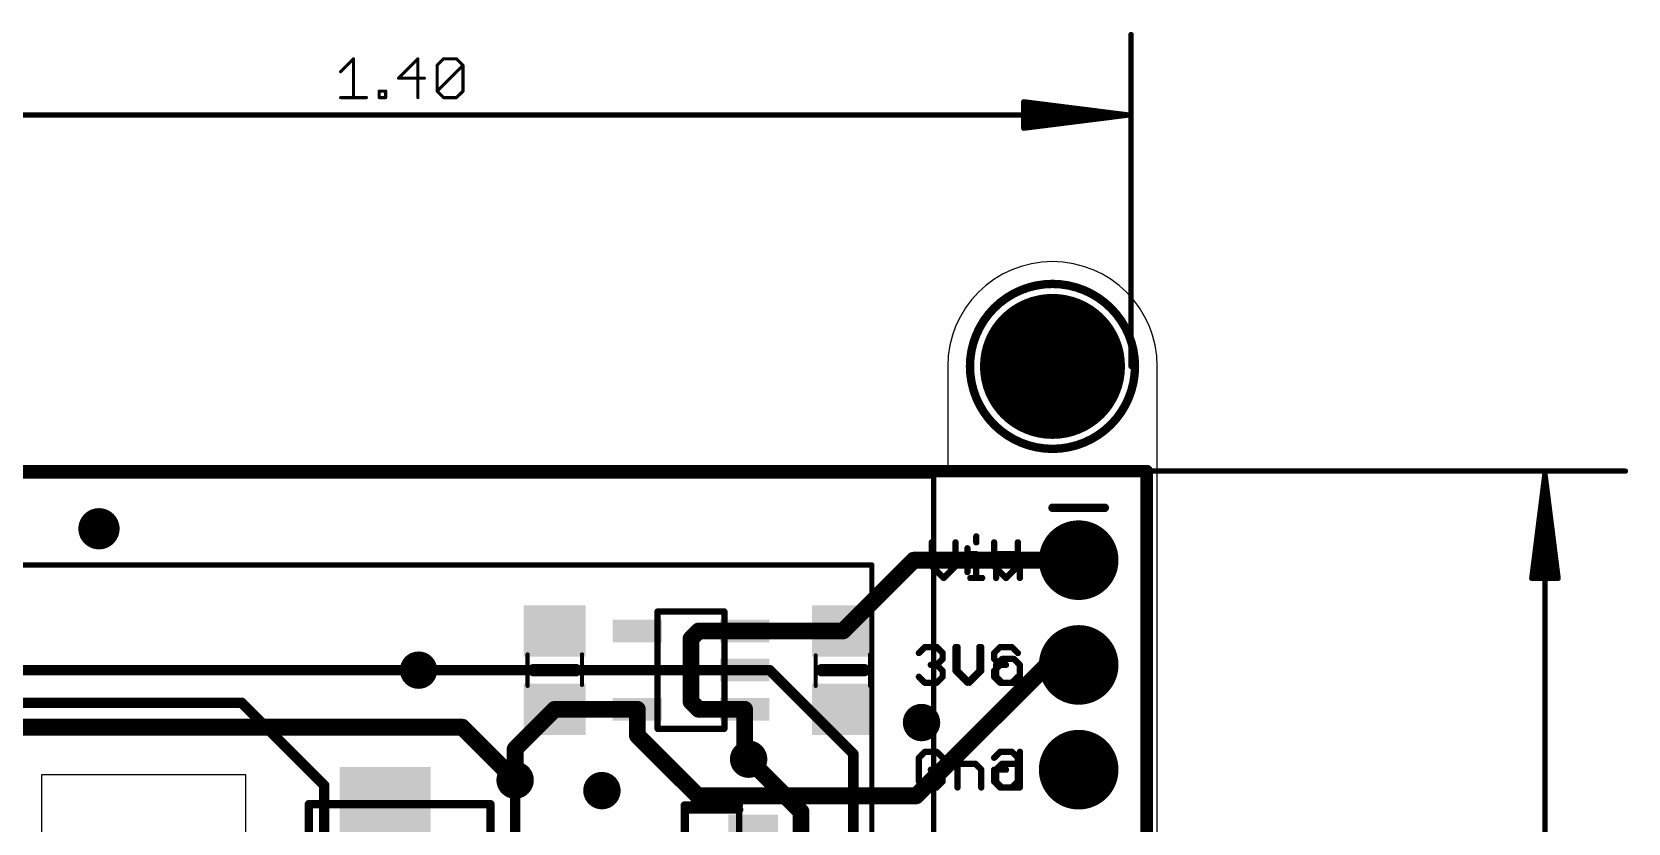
# Model space of a CAD drawing. Extents: x -9.9 to 50.1, y -10.4 to 42.4.
# Drawn here: x 11.46 to 50.15, y 23.22 to 42.4 of the extents above; entities that cross this region are included whole.
import ezdxf

# ---------------------------------------------------------------- set-up
doc = ezdxf.new("R2010")
doc.units = 0
for name, color, linetype in [('1', 12, 'CONTINUOUS'), ('16', 5, 'CONTINUOUS'), ('17', 110, 'CONTINUOUS'), ('18', 110, 'CONTINUOUS'), ('20', 53, 'CONTINUOUS'), ('21', 40, 'CONTINUOUS'), ('22', 6, 'CONTINUOUS'), ('23', 53, 'CONTINUOUS'), ('47', 253, 'CONTINUOUS'), ('51', 253, 'CONTINUOUS')]:
    doc.layers.add(name, color=color, linetype=linetype)

# ---------------------------------------------------------------- blocks, each defined once
blk = doc.blocks.new('RECT')
blk.add_solid([(-0.5, -0.5), (0.5, -0.5), (-0.5, 0.5), (0.5, 0.5)])
blk = doc.blocks.new('ROUNDP')
at = {"const_width": 0.5}
blk.add_lwpolyline([(0, -0.25, 1), (0, 0.25, 1), (0, -0.25)], format="xyb", dxfattribs=at)
blk = doc.blocks.new('PIE')
at = {"const_width": 0.5}
blk.add_lwpolyline([(0, -0.25, 1), (0, 0.25, 1), (0, -0.25)], format="xyb", dxfattribs=at)
blk = doc.blocks.new('ROUNDV')
at = {"const_width": 0.5}
blk.add_lwpolyline([(0, -0.25, 1), (0, 0.25, 1), (0, -0.25)], format="xyb", dxfattribs=at)

msp = doc.modelspace()

# ---------------------------------------------------------------- linework, layer by layer
at = {"layer": '1'}
for points, const_width in [([(-5.08, 31.75), (38.481, 31.75)], 0.3048), ([(38.481, 31.75), (38.481, 0)], 0.3048), ([(31.115, 27.874), (32.832, 29.591)], 0.4064), ([(32.832, 29.591), (36.83, 29.591)], 0.4064), ([(31.115, 27.874), (31.562, 28.321)], 0.254), ([(27.432, 27.686), (27.62, 27.874)], 0.4064), ([(27.432, 26.162), (27.432, 27.686)], 0.4064), ([(27.62, 27.874), (28.732, 27.874)], 0.4064), ([(28.732, 27.874), (31.115, 27.874)], 0.4064), ([(36.068, 27.051), (32.893, 23.876)], 0.4064), ([(36.83, 27.051), (36.068, 27.051)], 0.4064), ([(8.509, 26.924), (20.828, 26.924)], 0.254), ([(27.62, 25.974), (27.432, 26.162)], 0.4064), ([(0.155, 26.134), (16.538, 26.134)], 0.254), ([(16.538, 26.134), (18.542, 24.13)], 0.254), ([(23.169, 25.013), (24.13, 25.974)], 0.4064), ([(24.13, 25.974), (26.132, 25.974)], 0.4064), ([(26.132, 25.974), (26.132, 25.339)], 0.4064), ([(28.732, 25.974), (27.62, 25.974)], 0.4064), ([(28.732, 25.974), (28.732, 24.862)], 0.4064), ([(27.595, 23.876), (26.132, 25.339)], 0.4064), ([(32.893, 23.876), (34.798, 25.781)], 0.254), ([(23.169, 24.257), (23.169, 25.013)], 0.4064), ([(28.732, 24.862), (28.829, 24.765)], 0.4064), ([(23.169, 21.125), (23.169, 24.257)], 0.254), ([(18.542, 24.13), (18.542, 15.494)], 0.254), ([(27.595, 23.876), (32.893, 23.876)], 0.4064)]:
    msp.add_lwpolyline(points, dxfattribs=dict(at, const_width=const_width))
for points, const_width in [([(38.5572, 31.75, 1), (38.4048, 31.75)], 0.1524), ([(38.481, 31.6738, 1), (38.481, 31.8262)], 0.1524), ([(32.832, 29.6926, 1), (32.832, 29.4894)], 0.2032), ([(32.9038, 29.5192, 1), (32.7602, 29.6628)], 0.2032), ([(36.83, 29.4894, 1), (36.83, 29.6926)], 0.2032), ([(31.6069, 28.2761, 1), (31.5171, 28.3659)], 0.127), ([(27.5336, 27.686, 1), (27.3304, 27.686)], 0.2032), ([(27.3602, 27.7578, 1), (27.5038, 27.6142)], 0.2032), ([(27.62, 27.9756, 1), (27.62, 27.7724)], 0.2032), ([(27.6918, 27.8022, 1), (27.5482, 27.9458)], 0.2032), ([(28.732, 27.9756, 1), (28.732, 27.7724)], 0.2032), ([(28.732, 27.7724, 1), (28.732, 27.9756)], 0.2032), ([(31.0432, 27.9458, 1), (31.1868, 27.8022)], 0.2032), ([(31.0701, 27.9189, 1), (31.1599, 27.8291)], 0.127), ([(31.115, 27.7724, 1), (31.115, 27.9756)], 0.2032), ([(36.068, 27.1526, 1), (36.068, 26.9494)], 0.2032), ([(36.1398, 26.9792, 1), (35.9962, 27.1228)], 0.2032), ([(36.83, 26.9494, 1), (36.83, 27.1526)], 0.2032), ([(20.828, 26.8605, 1), (20.828, 26.9875)], 0.127), ([(27.5038, 26.2338, 1), (27.3602, 26.0902)], 0.2032), ([(16.5829, 26.1789, 1), (16.4931, 26.0891)], 0.127), ([(16.538, 26.0705, 1), (16.538, 26.1975)], 0.127), ([(24.13, 26.0756, 1), (24.13, 25.8724)], 0.2032), ([(24.2018, 25.9022, 1), (24.0582, 26.0458)], 0.2032), ([(26.2336, 25.974, 1), (26.0304, 25.974)], 0.2032), ([(26.132, 25.8724, 1), (26.132, 26.0756)], 0.2032), ([(27.3304, 26.162, 1), (27.5336, 26.162)], 0.2032), ([(27.62, 26.0756, 1), (27.62, 25.8724)], 0.2032), ([(27.5482, 25.9022, 1), (27.6918, 26.0458)], 0.2032), ([(28.8336, 25.974, 1), (28.6304, 25.974)], 0.2032), ([(28.732, 25.8724, 1), (28.732, 26.0756)], 0.2032), ([(26.2038, 25.4108, 1), (26.0602, 25.2672)], 0.2032), ([(34.8429, 25.7361, 1), (34.7531, 25.8259)], 0.127), ([(23.2706, 25.013, 1), (23.0674, 25.013)], 0.2032), ([(23.0972, 25.0848, 1), (23.2408, 24.9412)], 0.2032), ([(26.0304, 25.339, 1), (26.2336, 25.339)], 0.2032), ([(28.6304, 24.862, 1), (28.8336, 24.862)], 0.2032), ([(28.8038, 24.9338, 1), (28.6602, 24.7902)], 0.2032), ([(28.7572, 24.6932, 1), (28.9008, 24.8368)], 0.2032), ([(23.2325, 24.257, 1), (23.1055, 24.257)], 0.127), ([(18.6055, 24.13, 1), (18.4785, 24.13)], 0.127), ([(18.4971, 24.0851, 1), (18.5869, 24.1749)], 0.127), ([(23.0674, 24.257, 1), (23.2706, 24.257)], 0.2032), ([(27.595, 23.9776, 1), (27.595, 23.7744)], 0.2032), ([(27.5232, 23.8042, 1), (27.6668, 23.9478)], 0.2032), ([(32.8212, 23.9478, 1), (32.9648, 23.8042)], 0.2032), ([(32.893, 23.7744, 1), (32.893, 23.9776)], 0.2032), ([(32.8481, 23.9209, 1), (32.9379, 23.8311)], 0.127)]:
    msp.add_lwpolyline(points, format="xyb", dxfattribs=dict(at, const_width=const_width))
at = {"layer": '16'}
for points, const_width in [([(-5.08, 31.75), (38.481, 31.75)], 0.3048), ([(38.481, 31.75), (38.481, 0)], 0.3048), ([(20.828, 26.924), (29.337, 26.924)], 0.254), ([(29.337, 26.924), (31.369, 24.892)], 0.254), ([(21.884, 25.542), (4.557, 25.542)], 0.4064), ([(21.884, 25.542), (23.169, 24.257)], 0.4064), ([(30.099, 23.495), (28.829, 24.765)], 0.4064), ([(31.369, 24.892), (31.369, 21.463)], 0.254), ([(30.099, 20.193), (30.099, 23.495)], 0.4064)]:
    msp.add_lwpolyline(points, dxfattribs=dict(at, const_width=const_width))
for points, const_width in [([(38.5572, 31.75, 1), (38.4048, 31.75)], 0.1524), ([(38.481, 31.6738, 1), (38.481, 31.8262)], 0.1524), ([(20.828, 26.9875, 1), (20.828, 26.8605)], 0.127), ([(29.3819, 26.9689, 1), (29.2921, 26.8791)], 0.127), ([(29.337, 26.8605, 1), (29.337, 26.9875)], 0.127), ([(21.9558, 25.6138, 1), (21.8122, 25.4702)], 0.2032), ([(21.884, 25.4404, 1), (21.884, 25.6436)], 0.2032), ([(28.9008, 24.8368, 1), (28.7572, 24.6932)], 0.2032), ([(31.4325, 24.892, 1), (31.3055, 24.892)], 0.127), ([(31.3241, 24.8471, 1), (31.4139, 24.9369)], 0.127), ([(23.0972, 24.1852, 1), (23.2408, 24.3288)], 0.2032), ([(30.2006, 23.495, 1), (29.9974, 23.495)], 0.2032), ([(30.0272, 23.4232, 1), (30.1708, 23.5668)], 0.2032)]:
    msp.add_lwpolyline(points, format="xyb", dxfattribs=dict(at, const_width=const_width))
at = {"layer": '20'}
for p, q in [((33.655, 34.29), (33.655, 31.75)), ((38.735, -2.54), (38.735, 34.29)), ((33.655, 31.75), (0, 31.75)), ((11.684, 24.384), (11.684, 6.858)), ((16.637, 24.384), (11.684, 24.384)), ((16.637, 6.858), (16.637, 24.384))]:
    msp.add_line(p, q, dxfattribs=at)
for start, end in [(90, 180), (0, 90)]:
    msp.add_arc((36.195, 34.29), 2.54, start, end, dxfattribs=at)
at = {"layer": '21'}
for points, const_width in [([(36.195, 32.29, 1), (36.195, 36.29, 1), (36.195, 32.29)], 0.2032), ([(34.3862, 30.1676, 1), (34.31, 30.1676)], 0.0762), ([(33.3066, 30.0235, 1), (33.2304, 30.0235)], 0.0762), ([(33.8828, 30.0235, 1), (33.8066, 30.0235)], 0.0762), ([(34.204, 29.7735, 1), (34.204, 29.6973)], 0.0762), ([(34.31, 30.0235, 1), (34.3862, 30.0235)], 0.0762), ([(34.3862, 29.7354, 1), (34.31, 29.7354)], 0.0762), ([(34.3481, 29.6973, 1), (34.3481, 29.7735)], 0.0762), ([(34.8658, 29.7354, 1), (34.7896, 29.7354)], 0.0762), ([(34.8277, 29.7735, 1), (34.8277, 29.6973)], 0.0762), ([(35.2868, 29.7624, 1), (35.2329, 29.7085)], 0.0762), ([(35.2598, 29.6973, 1), (35.2598, 29.7735)], 0.0762), ([(33.2954, 29.4743, 1), (33.2415, 29.4204)], 0.0762), ([(33.2304, 29.4473, 1), (33.3066, 29.4473)], 0.0762), ([(33.8066, 29.4473, 1), (33.8828, 29.4473)], 0.0762), ([(33.8716, 29.4204, 1), (33.8178, 29.4743)], 0.0762), ([(35.442, 29.5914, 1), (35.3658, 29.5914)], 0.0762), ([(35.377, 29.5644, 1), (35.4308, 29.6183)], 0.0762), ([(33.5297, 29.1861, 1), (33.5835, 29.1323)], 0.0762), ([(33.5297, 29.1323, 1), (33.5835, 29.1861)], 0.0762), ([(34.204, 29.1973, 1), (34.204, 29.1211)], 0.0762), ([(34.31, 29.1592, 1), (34.3862, 29.1592)], 0.0762), ([(34.4921, 29.1211, 1), (34.4921, 29.1973)], 0.0762), ([(34.7896, 29.1592, 1), (34.8658, 29.1592)], 0.0762), ([(35.3658, 29.1592, 1), (35.442, 29.1592)], 0.0762), ([(26.622, 28.3841, 1), (26.622, 28.3079)], 0.0762), ([(26.6601, 28.346, 1), (26.5839, 28.346)], 0.0762), ([(26.5839, 28.252, 1), (26.6601, 28.252)], 0.0762), ([(28.2801, 28.346, 1), (28.2039, 28.346)], 0.0762), ([(28.2039, 28.252, 1), (28.2801, 28.252)], 0.0762), ([(28.242, 28.3079, 1), (28.242, 28.3841)], 0.0762), ([(26.6601, 27.446, 1), (26.5839, 27.446)], 0.0762), ([(28.2801, 27.446, 1), (28.2039, 27.446)], 0.0762), ([(33.1007, 27.5216, 1), (33.1007, 27.4454)], 0.0762), ([(33.1276, 27.4566, 1), (33.0738, 27.5105)], 0.0762), ([(33.4158, 27.5105, 1), (33.3619, 27.4566)], 0.0762), ([(33.3888, 27.4454, 1), (33.3888, 27.5216)], 0.0762), ([(33.9303, 27.4835, 1), (33.8541, 27.4835)], 0.0762), ([(34.5065, 27.4835, 1), (34.4303, 27.4835)], 0.0762), ([(28.2039, 27.352, 1), (28.2801, 27.352)], 0.0762), ([(32.9297, 27.3664, 1), (32.9836, 27.3125)], 0.0762), ([(33.2448, 27.0895, 1), (33.2448, 27.0133)], 0.0762), ([(33.4158, 27.0783, 1), (33.3619, 27.0244)], 0.0762), ([(33.3619, 27.0783, 1), (33.4158, 27.0244)], 0.0762), ([(33.3888, 27.0133, 1), (33.3888, 27.0895)], 0.0762), ([(33.571, 27.3395, 1), (33.4948, 27.3395)], 0.0762), ([(33.4948, 27.1954, 1), (33.571, 27.1954)], 0.0762), ([(33.5059, 27.3125, 1), (33.5598, 27.3664)], 0.0762), ([(33.5598, 27.1685, 1), (33.5059, 27.2224)], 0.0762), ([(34.8007, 27.0783, 1), (34.8546, 27.0244)], 0.0762), ([(34.8658, 27.0514, 1), (34.7896, 27.0514)], 0.0762), ([(34.9717, 27.2335, 1), (34.9717, 27.1573)], 0.0762), ([(34.9987, 27.1685, 1), (34.9448, 27.2224)], 0.0762), ([(35.2868, 27.2224, 1), (35.2329, 27.1685)], 0.0762), ([(35.2599, 27.1573, 1), (35.2599, 27.2335)], 0.0762), ([(35.442, 27.0514, 1), (35.3658, 27.0514)], 0.0762), ([(35.377, 27.0244, 1), (35.4308, 27.0783)], 0.0762), ([(23.622, 27.0002, 1), (23.622, 26.8478)], 0.1524), ([(24.638, 26.8478, 1), (24.638, 27.0002)], 0.1524), ([(30.607, 27.0002, 1), (30.607, 26.8478)], 0.1524), ([(31.623, 26.8478, 1), (31.623, 27.0002)], 0.1524), ([(32.9836, 26.7902, 1), (32.9297, 26.7363)], 0.0762), ([(33.571, 26.9073, 1), (33.4948, 26.9073)], 0.0762), ([(33.4948, 26.7633, 1), (33.571, 26.7633)], 0.0762), ([(33.5059, 26.8804, 1), (33.5598, 26.9343)], 0.0762), ([(33.5598, 26.7363, 1), (33.5059, 26.7902)], 0.0762), ([(33.9191, 26.9343, 1), (33.8652, 26.8804)], 0.0762), ([(33.8541, 26.9073, 1), (33.9303, 26.9073)], 0.0762), ([(34.4303, 26.9073, 1), (34.5065, 26.9073)], 0.0762), ([(34.4953, 26.8804, 1), (34.4414, 26.9343)], 0.0762), ([(34.8546, 26.7902, 1), (34.8007, 26.7363)], 0.0762), ([(34.7896, 26.7633, 1), (34.8658, 26.7633)], 0.0762), ([(35.3658, 26.7633, 1), (35.442, 26.7633)], 0.0762), ([(35.4308, 26.7363, 1), (35.377, 26.7902)], 0.0762), ([(26.5839, 26.402, 1), (26.6601, 26.402)], 0.0762), ([(28.2801, 26.496, 1), (28.2039, 26.496)], 0.0762), ([(28.2039, 26.402, 1), (28.2801, 26.402)], 0.0762), ([(33.1007, 26.6573, 1), (33.1007, 26.5811)], 0.0762), ([(33.0738, 26.5923, 1), (33.1276, 26.6461)], 0.0762), ([(33.3619, 26.6461, 1), (33.4158, 26.5923)], 0.0762), ([(33.3888, 26.5811, 1), (33.3888, 26.6573)], 0.0762), ([(34.1533, 26.6461, 1), (34.2072, 26.5923)], 0.0762), ([(34.1533, 26.5923, 1), (34.2072, 26.6461)], 0.0762), ([(34.9717, 26.6573, 1), (34.9717, 26.5811)], 0.0762), ([(34.9448, 26.5923, 1), (34.9987, 26.6461)], 0.0762), ([(35.2329, 26.6461, 1), (35.2868, 26.5923)], 0.0762), ([(35.2599, 26.5811, 1), (35.2599, 26.6573)], 0.0762), ([(26.6601, 25.596, 1), (26.5839, 25.596)], 0.0762), ([(26.622, 25.5401, 1), (26.622, 25.4639)], 0.0762), ([(26.5839, 25.502, 1), (26.6601, 25.502)], 0.0762), ([(28.2801, 25.596, 1), (28.2039, 25.596)], 0.0762), ([(28.2039, 25.502, 1), (28.2801, 25.502)], 0.0762), ([(28.242, 25.4639, 1), (28.242, 25.5401)], 0.0762), ([(32.9947, 24.7995, 1), (32.9185, 24.7995)], 0.0762), ([(32.9297, 24.8264, 1), (32.9836, 24.7725)], 0.0762), ([(33.1007, 24.9816, 1), (33.1007, 24.9054)], 0.0762), ([(33.1276, 24.9166, 1), (33.0738, 24.9705)], 0.0762), ([(33.4158, 24.9705, 1), (33.3619, 24.9166)], 0.0762), ([(33.3888, 24.9054, 1), (33.3888, 24.9816)], 0.0762), ([(33.5059, 24.7725, 1), (33.5598, 24.8264)], 0.0762), ([(35.442, 24.9435, 1), (35.3658, 24.9435)], 0.0762), ([(33.2448, 24.5495, 1), (33.2448, 24.4733)], 0.0762), ([(33.571, 24.5114, 1), (33.4948, 24.5114)], 0.0762), ([(33.5329, 24.4733, 1), (33.5329, 24.5495)], 0.0762), ([(33.9303, 24.6554, 1), (33.8541, 24.6554)], 0.0762), ([(33.8922, 24.6935, 1), (33.8922, 24.6173)], 0.0762), ([(34.3513, 24.6824, 1), (34.2974, 24.6285)], 0.0762), ([(34.3243, 24.6173, 1), (34.3243, 24.6935)], 0.0762), ([(34.5065, 24.5114, 1), (34.4303, 24.5114)], 0.0762), ([(34.4414, 24.4844, 1), (34.4953, 24.5383)], 0.0762), ([(34.8007, 24.5383, 1), (34.8546, 24.4844)], 0.0762), ([(34.8658, 24.5114, 1), (34.7896, 24.5114)], 0.0762), ([(34.9717, 24.6935, 1), (34.9717, 24.6173)], 0.0762), ([(34.9987, 24.6285, 1), (34.9448, 24.6824)], 0.0762), ([(35.4039, 24.6173, 1), (35.4039, 24.6935)], 0.0762), ([(32.9836, 24.2502, 1), (32.9297, 24.1963)], 0.0762), ([(32.9185, 24.2233, 1), (32.9947, 24.2233)], 0.0762), ([(33.1007, 24.1173, 1), (33.1007, 24.0411)], 0.0762), ([(33.0738, 24.0523, 1), (33.1276, 24.1061)], 0.0762), ([(33.3619, 24.1061, 1), (33.4158, 24.0523)], 0.0762), ([(33.3888, 24.0411, 1), (33.3888, 24.1173)], 0.0762), ([(33.4948, 24.2233, 1), (33.571, 24.2233)], 0.0762), ([(33.5598, 24.1963, 1), (33.5059, 24.2502)], 0.0762), ([(33.8541, 24.0792, 1), (33.9303, 24.0792)], 0.0762), ([(34.4303, 24.0792, 1), (34.5065, 24.0792)], 0.0762), ([(34.8546, 24.2502, 1), (34.8007, 24.1963)], 0.0762), ([(34.7896, 24.2233, 1), (34.8658, 24.2233)], 0.0762), ([(34.9717, 24.1173, 1), (34.9717, 24.0411)], 0.0762), ([(34.9448, 24.0523, 1), (34.9987, 24.1061)], 0.0762), ([(35.3658, 24.0792, 1), (35.442, 24.0792)], 0.0762), ([(35.4039, 24.0411, 1), (35.4039, 24.1173)], 0.0762), ([(21.369, 23.7258, 1), (21.369, 23.6242)], 0.1016), ([(22.6198, 23.675, 1), (22.5182, 23.675)], 0.1016), ([(22.569, 23.6242, 1), (22.569, 23.7258)], 0.1016), ([(27.2796, 23.6942, 1), (27.2796, 23.5926)], 0.1016), ([(27.3304, 23.6434, 1), (27.2288, 23.6434)], 0.1016), ([(28.5924, 23.5926, 1), (28.5924, 23.6942)], 0.1016)]:
    msp.add_lwpolyline(points, format="xyb", dxfattribs=dict(at, const_width=const_width))
for points, const_width in [([(34.3481, 30.1676), (34.3481, 30.0235)], 0.1524), ([(33.2685, 30.0235), (33.2685, 29.4473)], 0.1524), ([(33.8447, 29.4473), (33.8447, 30.0235)], 0.1524), ([(34.204, 29.7354), (34.3481, 29.7354)], 0.1524), ([(34.3481, 29.7354), (34.3481, 29.1592)], 0.1524), ([(34.8277, 29.1592), (34.8277, 29.7354)], 0.1524), ([(34.8277, 29.7354), (35.2598, 29.7354)], 0.1524), ([(35.2598, 29.7354), (35.4039, 29.5914)], 0.1524), ([(33.2685, 29.4473), (33.5566, 29.1592)], 0.1524), ([(33.5566, 29.1592), (33.8447, 29.4473)], 0.1524), ([(35.4039, 29.5914), (35.4039, 29.1592)], 0.1524), ([(34.204, 29.1592), (34.4921, 29.1592)], 0.1524), ([(26.622, 28.346), (28.242, 28.346)], 0.1524), ([(26.622, 28.252), (26.622, 28.346)], 0.1524), ([(28.242, 28.346), (28.242, 28.252)], 0.1524), ([(26.622, 26.402), (26.622, 27.446)], 0.1524), ([(28.242, 27.446), (28.242, 27.352)], 0.1524), ([(32.9566, 27.3395), (33.1007, 27.4835)], 0.1524), ([(33.1007, 27.4835), (33.3888, 27.4835)], 0.1524), ([(33.3888, 27.4835), (33.5329, 27.3395)], 0.1524), ([(33.8922, 27.4835), (33.8922, 26.9073)], 0.1524), ([(34.4684, 26.9073), (34.4684, 27.4835)], 0.1524), ([(33.3888, 27.0514), (33.2448, 27.0514)], 0.1524), ([(33.5329, 27.1954), (33.3888, 27.0514)], 0.1524), ([(33.3888, 27.0514), (33.5329, 26.9073)], 0.1524), ([(33.5329, 27.3395), (33.5329, 27.1954)], 0.1524), ([(34.9717, 27.1954), (34.8277, 27.0514)], 0.1524), ([(34.8277, 27.0514), (34.8277, 26.7633)], 0.1524), ([(35.2599, 27.1954), (34.9717, 27.1954)], 0.1524), ([(35.4039, 27.0514), (35.2599, 27.1954)], 0.1524), ([(35.4039, 26.7633), (35.4039, 27.0514)], 0.1524), ([(23.622, 26.924), (24.638, 26.924)], 0.3048), ([(31.623, 26.924), (30.607, 26.924)], 0.3048), ([(33.1007, 26.6192), (32.9566, 26.7633)], 0.1524), ([(33.5329, 26.7633), (33.3888, 26.6192)], 0.1524), ([(33.5329, 26.9073), (33.5329, 26.7633)], 0.1524), ([(33.8922, 26.9073), (34.1803, 26.6192)], 0.1524), ([(34.1803, 26.6192), (34.4684, 26.9073)], 0.1524), ([(34.8277, 26.7633), (34.9717, 26.6192)], 0.1524), ([(35.2599, 26.6192), (35.4039, 26.7633)], 0.1524), ([(28.242, 26.496), (28.242, 26.402)], 0.1524), ([(33.3888, 26.6192), (33.1007, 26.6192)], 0.1524), ([(34.9717, 26.6192), (35.2599, 26.6192)], 0.1524), ([(26.622, 25.502), (26.622, 25.596)], 0.1524), ([(28.242, 25.502), (26.622, 25.502)], 0.1524), ([(28.242, 25.596), (28.242, 25.502)], 0.1524), ([(33.1007, 24.9435), (32.9566, 24.7995)], 0.1524), ([(32.9566, 24.7995), (32.9566, 24.2233)], 0.1524), ([(33.3888, 24.9435), (33.1007, 24.9435)], 0.1524), ([(33.5329, 24.7995), (33.3888, 24.9435)], 0.1524), ([(35.4039, 24.9435), (35.4039, 24.0792)], 0.1524), ([(33.5329, 24.5114), (33.2448, 24.5114)], 0.1524), ([(33.5329, 24.2233), (33.5329, 24.5114)], 0.1524), ([(33.8922, 24.0792), (33.8922, 24.6554)], 0.1524), ([(33.8922, 24.6554), (34.3243, 24.6554)], 0.1524), ([(34.3243, 24.6554), (34.4684, 24.5114)], 0.1524), ([(34.4684, 24.5114), (34.4684, 24.0792)], 0.1524), ([(34.8277, 24.5114), (34.9717, 24.6554)], 0.1524), ([(34.8277, 24.2233), (34.8277, 24.5114)], 0.1524), ([(34.9717, 24.6554), (35.4039, 24.6554)], 0.1524), ([(32.9566, 24.2233), (33.1007, 24.0792)], 0.1524), ([(33.1007, 24.0792), (33.3888, 24.0792)], 0.1524), ([(33.3888, 24.0792), (33.5329, 24.2233)], 0.1524), ([(34.9717, 24.0792), (34.8277, 24.2233)], 0.1524), ([(35.4039, 24.0792), (34.9717, 24.0792)], 0.1524), ([(22.569, 23.675), (21.369, 23.675)], 0.2032), ([(22.569, 21.575), (22.569, 23.675)], 0.2032), ([(27.2796, 23.6434), (28.5924, 23.6434)], 0.2032), ([(27.2796, 22.6846), (27.2796, 23.6434)], 0.2032)]:
    msp.add_lwpolyline(points, dxfattribs=dict(at, const_width=const_width))
at = {"layer": '22'}
for points, const_width in [([(33.317, 31.635), (-1.383, 31.635)], 0.127), ([(33.317, 0.115), (33.317, 31.635)], 0.127), ([(34.1332, 29.8795), (34.1332, 29.3033)], 0.1524), ([(34.7806, 29.4473), (34.7806, 30.0235)], 0.1524), ([(35.3568, 30.0235), (35.3568, 29.4473)], 0.1524), ([(31.817, 29.475), (4.617, 29.475)], 0.127), ([(31.817, 2.275), (31.817, 29.475)], 0.127), ([(34.4213, 29.5914), (33.8451, 29.5914)], 0.1524), ([(35.0687, 29.1592), (34.7806, 29.4473)], 0.1524), ([(35.3568, 29.4473), (35.0687, 29.1592)], 0.1524), ([(33.8451, 26.9073), (33.8451, 27.4835)], 0.1524), ([(34.4213, 27.4835), (34.4213, 26.9073)], 0.1524), ([(34.9246, 27.4835), (34.7806, 27.3395)], 0.1524), ([(35.2127, 27.4835), (34.9246, 27.4835)], 0.1524), ([(35.3568, 27.3395), (35.2127, 27.4835)], 0.1524), ([(34.7806, 27.3395), (34.7806, 27.1954)], 0.1524), ([(34.7806, 27.1954), (34.9246, 27.0514)], 0.1524), ([(34.9246, 27.0514), (34.7806, 26.9073)], 0.1524), ([(34.9246, 27.0514), (35.0687, 27.0514)], 0.1524), ([(34.1332, 26.6192), (33.8451, 26.9073)], 0.1524), ([(34.4213, 26.9073), (34.1332, 26.6192)], 0.1524), ([(34.7806, 26.9073), (34.7806, 26.7633)], 0.1524), ([(34.7806, 26.7633), (34.9246, 26.6192)], 0.1524), ([(35.2127, 26.6192), (35.3568, 26.7633)], 0.1524), ([(34.9246, 26.6192), (35.2127, 26.6192)], 0.1524), ([(34.7806, 24.7995), (34.9246, 24.9435)], 0.1524), ([(34.9246, 24.9435), (35.2127, 24.9435)], 0.1524), ([(35.2127, 24.9435), (35.3568, 24.7995)], 0.1524), ([(35.3568, 24.7995), (35.3568, 24.2233)], 0.1524), ([(34.7806, 24.2233), (34.7806, 24.5114)], 0.1524), ([(34.7806, 24.5114), (35.0687, 24.5114)], 0.1524), ([(34.9246, 24.0792), (34.7806, 24.2233)], 0.1524), ([(35.2127, 24.0792), (34.9246, 24.0792)], 0.1524), ([(35.3568, 24.2233), (35.2127, 24.0792)], 0.1524)]:
    msp.add_lwpolyline(points, dxfattribs=dict(at, const_width=const_width))
for points, const_width in [([(33.3488, 31.635, 1), (33.2852, 31.635)], 0.0635), ([(33.317, 31.6033, 1), (33.317, 31.6668)], 0.0635), ([(34.1713, 29.8795, 1), (34.0951, 29.8795)], 0.0762), ([(34.8187, 30.0235, 1), (34.7425, 30.0235)], 0.0762), ([(35.3949, 30.0235, 1), (35.3187, 30.0235)], 0.0762), ([(31.8487, 29.475, 1), (31.7853, 29.475)], 0.0635), ([(31.817, 29.4433, 1), (31.817, 29.5068)], 0.0635), ([(33.8451, 29.6295, 1), (33.8451, 29.5533)], 0.0762), ([(34.4213, 29.5533, 1), (34.4213, 29.6295)], 0.0762), ([(34.8075, 29.4743, 1), (34.7536, 29.4204)], 0.0762), ([(34.7425, 29.4473, 1), (34.8187, 29.4473)], 0.0762), ([(35.3187, 29.4473, 1), (35.3949, 29.4473)], 0.0762), ([(35.3837, 29.4204, 1), (35.3299, 29.4743)], 0.0762), ([(34.0951, 29.3033, 1), (34.1713, 29.3033)], 0.0762), ([(35.0417, 29.1861, 1), (35.0956, 29.1323)], 0.0762), ([(35.0417, 29.1323, 1), (35.0956, 29.1861)], 0.0762), ([(33.8832, 27.4835, 1), (33.807, 27.4835)], 0.0762), ([(34.4594, 27.4835, 1), (34.3832, 27.4835)], 0.0762), ([(34.9246, 27.5216, 1), (34.9246, 27.4454)], 0.0762), ([(34.9516, 27.4566, 1), (34.8977, 27.5105)], 0.0762), ([(35.2397, 27.5105, 1), (35.1858, 27.4566)], 0.0762), ([(35.2127, 27.4454, 1), (35.2127, 27.5216)], 0.0762), ([(34.7536, 27.3664, 1), (34.8075, 27.3125)], 0.0762), ([(34.8075, 27.2224, 1), (34.7536, 27.1685)], 0.0762), ([(34.8187, 27.3395, 1), (34.7425, 27.3395)], 0.0762), ([(34.7425, 27.1954, 1), (34.8187, 27.1954)], 0.0762), ([(34.9246, 27.0895, 1), (34.9246, 27.0133)], 0.0762), ([(34.9516, 27.0244, 1), (34.8977, 27.0783)], 0.0762), ([(34.8977, 27.0244, 1), (34.9516, 27.0783)], 0.0762), ([(35.0687, 27.0133, 1), (35.0687, 27.0895)], 0.0762), ([(35.3299, 27.3125, 1), (35.3837, 27.3664)], 0.0762), ([(33.872, 26.9343, 1), (33.8181, 26.8804)], 0.0762), ([(33.807, 26.9073, 1), (33.8832, 26.9073)], 0.0762), ([(34.3832, 26.9073, 1), (34.4594, 26.9073)], 0.0762), ([(34.4482, 26.8804, 1), (34.3943, 26.9343)], 0.0762), ([(34.7536, 26.9343, 1), (34.8075, 26.8804)], 0.0762), ([(34.8075, 26.7902, 1), (34.7536, 26.7363)], 0.0762), ([(34.8187, 26.9073, 1), (34.7425, 26.9073)], 0.0762), ([(34.7425, 26.7633, 1), (34.8187, 26.7633)], 0.0762), ([(35.3837, 26.7363, 1), (35.3299, 26.7902)], 0.0762), ([(34.1062, 26.6461, 1), (34.1601, 26.5923)], 0.0762), ([(34.1062, 26.5923, 1), (34.1601, 26.6461)], 0.0762), ([(34.9246, 26.6573, 1), (34.9246, 26.5811)], 0.0762), ([(34.8977, 26.5923, 1), (34.9516, 26.6461)], 0.0762), ([(35.1858, 26.6461, 1), (35.2397, 26.5923)], 0.0762), ([(35.2127, 26.5811, 1), (35.2127, 26.6573)], 0.0762), ([(34.7536, 24.8264, 1), (34.8075, 24.7725)], 0.0762), ([(34.9246, 24.9816, 1), (34.9246, 24.9054)], 0.0762), ([(34.9516, 24.9166, 1), (34.8977, 24.9705)], 0.0762), ([(35.2397, 24.9705, 1), (35.1858, 24.9166)], 0.0762), ([(35.2127, 24.9054, 1), (35.2127, 24.9816)], 0.0762), ([(35.3949, 24.7995, 1), (35.3187, 24.7995)], 0.0762), ([(35.3299, 24.7725, 1), (35.3837, 24.8264)], 0.0762), ([(34.8187, 24.5114, 1), (34.7425, 24.5114)], 0.0762), ([(34.7806, 24.5495, 1), (34.7806, 24.4733)], 0.0762), ([(35.0687, 24.4733, 1), (35.0687, 24.5495)], 0.0762), ([(34.8075, 24.2502, 1), (34.7536, 24.1963)], 0.0762), ([(34.7425, 24.2233, 1), (34.8187, 24.2233)], 0.0762), ([(34.9246, 24.1173, 1), (34.9246, 24.0411)], 0.0762), ([(34.8977, 24.0523, 1), (34.9516, 24.1061)], 0.0762), ([(35.1858, 24.1061, 1), (35.2397, 24.0523)], 0.0762), ([(35.2127, 24.0411, 1), (35.2127, 24.1173)], 0.0762), ([(35.3187, 24.2233, 1), (35.3949, 24.2233)], 0.0762), ([(35.3837, 24.1963, 1), (35.3299, 24.2502)], 0.0762)]:
    msp.add_lwpolyline(points, format="xyb", dxfattribs=dict(at, const_width=const_width))
at = {"layer": '23'}
for p in [(36.195, 34.29), (13.081, 30.353), (24.13, 26.924), (27.432, 26.924), (31.115, 26.924)]:
    msp.add_point(p, dxfattribs=at)
at = {"layer": '47'}
for points, const_width in [([(38.1, 34.29), (38.1, 42.336)], 0.13), ([(18.9389, 41.4352), (19.2524, 41.7487)], 0.0762), ([(19.2524, 41.7487), (19.2524, 40.8081)], 0.0762), ([(20.8125, 41.7487), (20.3422, 41.2784)], 0.0762), ([(20.8125, 40.8081), (20.8125, 41.7487)], 0.0762), ([(21.2777, 41.5919), (21.4345, 41.7487)], 0.0762), ([(21.2777, 40.9649), (21.2777, 41.5919)], 0.0762), ([(21.2777, 40.9649), (21.9048, 41.5919)], 0.0762), ([(21.4345, 41.7487), (21.748, 41.7487)], 0.0762), ([(21.748, 41.7487), (21.9048, 41.5919)], 0.0762), ([(21.9048, 41.5919), (21.9048, 40.9649)], 0.0762), ([(20.3422, 41.2784), (20.9692, 41.2784)], 0.0762), ([(18.9389, 40.8081), (19.566, 40.8081)], 0.0762), ([(19.8744, 40.8081), (19.8744, 40.9649)], 0.0762), ([(19.8744, 40.9649), (20.0312, 40.9649)], 0.0762), ([(20.0312, 40.8081), (19.8744, 40.8081)], 0.0762), ([(20.0312, 40.9649), (20.0312, 40.8081)], 0.0762), ([(21.4345, 40.8081), (21.2777, 40.9649)], 0.0762), ([(21.748, 40.8081), (21.4345, 40.8081)], 0.0762), ([(21.9048, 40.9649), (21.748, 40.8081)], 0.0762), ([(38.035, 40.386), (35.5, 40.7052)], 0.13), ([(35.5, 40.7052), (35.5, 40.0668)], 0.13), ([(38.035, 40.386), (35.5, 40.646)], 0.13), ([(2.605, 40.386), (38.035, 40.386)], 0.13), ([(38.035, 40.386), (35.5, 40.516)], 0.13), ([(35.5, 40.0668), (38.035, 40.386)], 0.13), ([(35.5, 40.256), (38.035, 40.386)], 0.13), ([(35.5, 40.126), (38.035, 40.386)], 0.13), ([(21.59, 31.75), (50.083, 31.75)], 0.13), ([(48.133, 31.685), (47.8138, 29.15)], 0.13), ([(48.133, 31.685), (47.873, 29.15)], 0.13), ([(48.133, 31.685), (48.003, 29.15)], 0.13), ([(48.133, 0.065), (48.133, 31.685)], 0.13), ([(48.4522, 29.15), (48.133, 31.685)], 0.13), ([(48.263, 29.15), (48.133, 31.685)], 0.13), ([(48.393, 29.15), (48.133, 31.685)], 0.13), ([(47.8138, 29.15), (48.4522, 29.15)], 0.13)]:
    msp.add_lwpolyline(points, dxfattribs=dict(at, const_width=const_width))
for points, const_width in [([(38.1325, 42.336, 1), (38.0675, 42.336)], 0.065), ([(18.9254, 41.4486, 1), (18.9524, 41.4217)], 0.0381), ([(19.2715, 41.7487, 1), (19.2334, 41.7487)], 0.0381), ([(19.2659, 41.7352, 1), (19.239, 41.7622)], 0.0381), ([(20.8315, 41.7487, 1), (20.7934, 41.7487)], 0.0381), ([(20.8259, 41.7352, 1), (20.799, 41.7622)], 0.0381), ([(21.2967, 41.5919, 1), (21.2586, 41.5919)], 0.0381), ([(21.2642, 41.6054, 1), (21.2912, 41.5785)], 0.0381), ([(21.4345, 41.7678, 1), (21.4345, 41.7297)], 0.0381), ([(21.4479, 41.7352, 1), (21.421, 41.7622)], 0.0381), ([(21.7615, 41.7622, 1), (21.7345, 41.7352)], 0.0381), ([(21.748, 41.7297, 1), (21.748, 41.7678)], 0.0381), ([(21.9238, 41.5919, 1), (21.8857, 41.5919)], 0.0381), ([(21.9182, 41.5785, 1), (21.8913, 41.6054)], 0.0381), ([(21.8913, 41.5785, 1), (21.9182, 41.6054)], 0.0381), ([(20.3287, 41.2919, 1), (20.3556, 41.2649)], 0.0381), ([(20.3422, 41.2975, 1), (20.3422, 41.2594)], 0.0381), ([(20.9692, 41.2594, 1), (20.9692, 41.2975)], 0.0381), ([(18.9389, 40.8272, 1), (18.9389, 40.7891)], 0.0381), ([(19.2334, 40.8081, 1), (19.2715, 40.8081)], 0.0381), ([(19.566, 40.7891, 1), (19.566, 40.8272)], 0.0381), ([(19.8935, 40.9649, 1), (19.8554, 40.9649)], 0.0381), ([(19.8744, 40.9839, 1), (19.8744, 40.9458)], 0.0381), ([(19.8744, 40.8272, 1), (19.8744, 40.7891)], 0.0381), ([(19.8554, 40.8081, 1), (19.8935, 40.8081)], 0.0381), ([(20.0502, 40.9649, 1), (20.0121, 40.9649)], 0.0381), ([(20.0121, 40.8081, 1), (20.0502, 40.8081)], 0.0381), ([(20.0312, 40.9458, 1), (20.0312, 40.9839)], 0.0381), ([(20.0312, 40.7891, 1), (20.0312, 40.8272)], 0.0381), ([(20.7934, 40.8081, 1), (20.8315, 40.8081)], 0.0381), ([(21.2912, 40.9783, 1), (21.2642, 40.9514)], 0.0381), ([(21.2642, 40.9783, 1), (21.2912, 40.9514)], 0.0381), ([(21.2586, 40.9649, 1), (21.2967, 40.9649)], 0.0381), ([(21.4345, 40.8272, 1), (21.4345, 40.7891)], 0.0381), ([(21.421, 40.7946, 1), (21.4479, 40.8216)], 0.0381), ([(21.7345, 40.8216, 1), (21.7615, 40.7946)], 0.0381), ([(21.748, 40.7891, 1), (21.748, 40.8272)], 0.0381), ([(21.8857, 40.9649, 1), (21.9238, 40.9649)], 0.0381), ([(21.9182, 40.9514, 1), (21.8913, 40.9783)], 0.0381), ([(35.5041, 40.7375, 1), (35.4959, 40.673)], 0.065), ([(35.5325, 40.7052, 1), (35.4675, 40.7052)], 0.065), ([(35.5033, 40.6783, 1), (35.4967, 40.6137)], 0.065), ([(35.5017, 40.5485, 1), (35.4983, 40.4835)], 0.065), ([(35.4983, 40.2885, 1), (35.5017, 40.2235)], 0.065), ([(38.0391, 40.3538, 1), (38.0309, 40.4182)], 0.065), ([(38.0309, 40.3538, 1), (38.0391, 40.4182)], 0.065), ([(38.0383, 40.3537, 1), (38.0317, 40.4183)], 0.065), ([(38.0317, 40.3537, 1), (38.0383, 40.4183)], 0.065), ([(38.0333, 40.3535, 1), (38.0367, 40.4185)], 0.065), ([(38.0367, 40.3535, 1), (38.0333, 40.4185)], 0.065), ([(38.035, 40.3535, 1), (38.035, 40.4185)], 0.065), ([(35.4967, 40.1583, 1), (35.5033, 40.0937)], 0.065), ([(35.4959, 40.099, 1), (35.5041, 40.0345)], 0.065), ([(35.4675, 40.0668, 1), (35.5325, 40.0668)], 0.065), ([(38.0675, 34.29, 1), (38.1325, 34.29)], 0.065), ([(21.59, 31.7825, 1), (21.59, 31.7175)], 0.065), ([(48.1655, 31.685, 1), (48.1005, 31.685)], 0.065), ([(48.1652, 31.6891, 1), (48.1008, 31.6809)], 0.065), ([(48.1655, 31.6833, 1), (48.1005, 31.6867)], 0.065), ([(48.1655, 31.6867, 1), (48.1005, 31.6833)], 0.065), ([(48.1653, 31.6883, 1), (48.1007, 31.6817)], 0.065), ([(48.1653, 31.6817, 1), (48.1007, 31.6883)], 0.065), ([(48.1652, 31.6809, 1), (48.1008, 31.6891)], 0.065), ([(50.083, 31.7175, 1), (50.083, 31.7825)], 0.065), ([(47.7815, 29.1541, 1), (47.846, 29.1459)], 0.065), ([(47.8138, 29.1825, 1), (47.8138, 29.1175)], 0.065), ([(47.8407, 29.1533, 1), (47.9053, 29.1467)], 0.065), ([(47.9705, 29.1517, 1), (48.0355, 29.1483)], 0.065), ([(48.2305, 29.1483, 1), (48.2955, 29.1517)], 0.065), ([(48.3607, 29.1467, 1), (48.4253, 29.1533)], 0.065), ([(48.42, 29.1459, 1), (48.4845, 29.1541)], 0.065), ([(48.4522, 29.1175, 1), (48.4522, 29.1825)], 0.065)]:
    msp.add_lwpolyline(points, format="xyb", dxfattribs=dict(at, const_width=const_width))
at = {"layer": '51'}
for points, const_width in [([(37.465, 30.861), (36.195, 30.861)], 0.2032), ([(26.622, 25.502), (26.622, 28.346)], 0.1524), ([(28.242, 28.346), (28.242, 25.502)], 0.1524), ([(23.47, 26.543), (23.47, 27.305)], 0.1016), ([(24.79, 26.568), (24.79, 27.305)], 0.1016), ([(30.455, 27.28), (30.455, 26.543)], 0.1016), ([(31.775, 27.305), (31.775, 26.543)], 0.1016), ([(18.169, 23.675), (18.169, 7.575)], 0.2032), ([(22.569, 23.675), (18.169, 23.675)], 0.2032), ([(22.569, 23.675), (22.569, 7.575)], 0.2032), ([(27.2796, 23.5434), (28.6004, 23.5434)], 0.2032), ([(27.2796, 20.3986), (27.2796, 23.5434)], 0.2032), ([(28.6004, 23.5434), (28.6004, 20.3986)], 0.1524)]:
    msp.add_lwpolyline(points, dxfattribs=dict(at, const_width=const_width))
for points, const_width in [([(36.195, 30.9118, 1), (36.195, 30.8102)], 0.1016), ([(37.465, 30.8102, 1), (37.465, 30.9118)], 0.1016), ([(26.6601, 28.346, 1), (26.5839, 28.346)], 0.0762), ([(28.2801, 28.346, 1), (28.2039, 28.346)], 0.0762), ([(23.4954, 27.305, 1), (23.4446, 27.305)], 0.0508), ([(24.8154, 27.305, 1), (24.7646, 27.305)], 0.0508), ([(30.4804, 27.28, 1), (30.4296, 27.28)], 0.0508), ([(31.8004, 27.305, 1), (31.7496, 27.305)], 0.0508), ([(23.4446, 26.543, 1), (23.4954, 26.543)], 0.0508), ([(24.7646, 26.568, 1), (24.8154, 26.568)], 0.0508), ([(30.4296, 26.543, 1), (30.4804, 26.543)], 0.0508), ([(31.7496, 26.543, 1), (31.8004, 26.543)], 0.0508), ([(26.5839, 25.502, 1), (26.6601, 25.502)], 0.0762), ([(28.2039, 25.502, 1), (28.2801, 25.502)], 0.0762), ([(18.2198, 23.675, 1), (18.1182, 23.675)], 0.1016), ([(18.169, 23.7258, 1), (18.169, 23.6242)], 0.1016), ([(22.6198, 23.675, 1), (22.5182, 23.675)], 0.1016), ([(22.569, 23.6242, 1), (22.569, 23.7258)], 0.1016), ([(27.2796, 23.5942, 1), (27.2796, 23.4926)], 0.1016), ([(27.3304, 23.5434, 1), (27.2288, 23.5434)], 0.1016), ([(28.6385, 23.5434, 1), (28.5623, 23.5434)], 0.0762), ([(28.6004, 23.4926, 1), (28.6004, 23.5942)], 0.1016)]:
    msp.add_lwpolyline(points, format="xyb", dxfattribs=dict(at, const_width=const_width))

# ---------------------------------------------------------------- block references
at = {"layer": '1'}
msp.add_blockref('PIE', (13.081, 30.353), dxfattribs=at)
for p, xscale, yscale, rotation in [((24.13, 27.874), 1.24, 1.5, 90), ((31.115, 27.874), 1.24, 1.5, 270), ((26.132, 27.874), 0.55, 1.2, 90), ((28.732, 27.874), 0.55, 1.2, 90), ((28.732, 26.924), 0.55, 1.2, 90), ((24.13, 25.974), 1.24, 1.5, 90), ((31.115, 25.974), 1.24, 1.5, 270), ((26.132, 25.974), 0.55, 1.2, 90), ((28.732, 25.974), 0.55, 1.2, 90), ((20.019, 23.775), 1.6, 2.2, 270)]:
    msp.add_blockref('RECT', p, dxfattribs=dict(at, xscale=xscale, yscale=yscale, rotation=rotation))
at = {"layer": '1', "yscale": 1.2, "rotation": 90}
msp.add_blockref('RECT', (28.94, 22.921), dxfattribs=at)
at = {"layer": '17'}
for p, xscale, yscale in [((36.195, 34.29), 3.516, 3.516), ((36.195, 34.29), 3.516, 3.516), ((36.83, 29.591), 1.9304, 1.9304), ((36.83, 29.591), 1.9304, 1.9304), ((36.83, 27.051), 1.9304, 1.9304), ((36.83, 27.051), 1.9304, 1.9304), ((36.83, 24.511), 1.9304, 1.9304), ((36.83, 24.511), 1.9304, 1.9304)]:
    msp.add_blockref('ROUNDP', p, dxfattribs=dict(at, xscale=xscale, yscale=yscale))
at = {"layer": '18', "xscale": 0.9064, "yscale": 0.9064}
for p in [(20.828, 26.924), (20.828, 26.924), (33.02, 25.654), (33.02, 25.654), (28.829, 24.765), (28.829, 24.765), (23.169, 24.257), (23.169, 24.257), (25.273, 24.003), (25.273, 24.003)]:
    msp.add_blockref('ROUNDV', p, dxfattribs=at)
at = {"layer": '51'}
for p, xscale, yscale, rotation in [((36.83, 29.591), 0.508, 0.508, 270), ((24.1288, 27.6547), 0.7501, 1.4501, 90), ((26.257, 27.874), 0.5, 0.65, 90), ((28.607, 27.874), 0.5, 0.65, 90), ((31.1162, 27.6411), 0.7501, 1.4501, 270), ((28.607, 26.924), 0.5, 0.65, 90), ((36.83, 27.051), 0.508, 0.508, 270), ((24.1288, 26.2069), 0.7501, 1.4501, 90), ((31.1162, 26.1934), 0.7501, 1.4501, 270), ((26.257, 25.974), 0.5, 0.65, 90), ((28.607, 25.974), 0.5, 0.65, 90), ((36.83, 24.511), 0.508, 0.508, 270)]:
    msp.add_blockref('RECT', p, dxfattribs=dict(at, xscale=xscale, yscale=yscale, rotation=rotation))

doc.saveas('drawing.dxf')
